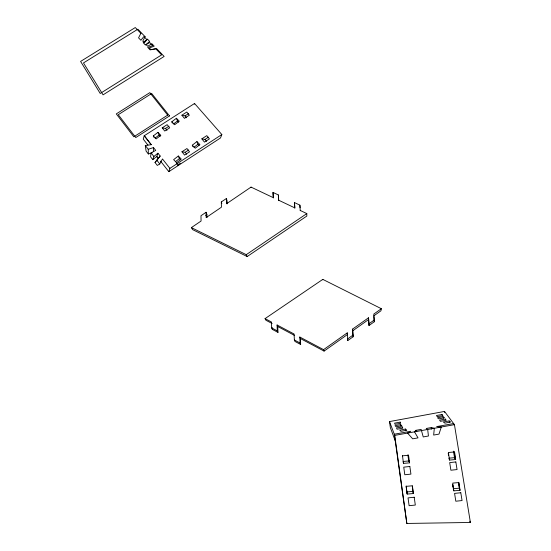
<?xml version="1.0" encoding="UTF-8"?>
<svg xmlns="http://www.w3.org/2000/svg" width="551" height="551" viewBox="0 0 551 551"><rect width="100%" height="100%" fill="white"/><g stroke="black" fill="none" stroke-linecap="round" stroke-linejoin="round"><path stroke-width="0.83" d="M381.361 308.718L373.84 314.042L374.281 321.763L368.998 325.517L368.55 317.789L352.599 329.085L353.081 336.813L347.75 340.594L347.261 332.866L323.575 349.637L299.813 337.04L300.088 343.025L300.653 344.485L294.95 341.441L294.358 339.974L294.096 334.009L277.084 324.994L277.298 330.896L277.973 332.398L272.352 329.408L271.657 327.893L271.457 322.004L265.059 318.616L322.803 279.378L381.361 308.718L380.927 310.812L373.812 315.854M368.998 325.517L368.55 317.789M322.79 279.798L322.803 279.378M431.233 429.236L431.405 427.548L434.326 428.272L433.658 435.07L438.995 434.112L441.303 427.018L436.661 426.598L453.611 423.554L453.742 424.36M144.307 135.718L151.249 144.706L145.285 145.485L148.247 149.266L153.509 147.572L155.733 150.395L151.084 152.889L150.575 156.821L152.785 159.652L156.821 156.394L157.944 153.206L160.183 156.043L155.017 162.504L157.304 165.431L159.769 163.964L162.476 158.95L169.894 168.365L168.82 171.657L160.52 161.092M168.82 171.657L220.51 137.957L221.839 134.54L194.551 103.478L144.217 135.78L143.26 139.134L147.909 145.058M194.324 104.132L194.551 103.478M152.785 159.652L153.894 156.47L157.944 153.206M155.017 162.504L160.183 156.043M431.405 427.548L426.254 428.471L427.679 429.463L428.43 436.006L423.237 436.936L421.136 429.394L415.984 430.317L414.497 431.832L418.016 437.873L412.685 438.83L407.54 433.086L410.736 431.261L394.302 434.216L406.845 523.45L470.402 522.465L454.437 424.656L444.526 411.432L389.509 421.584L390.328 427.576L395.184 440.676M175.383 161.725L179.378 158.626L178.31 156.016L173.627 159.645L176.575 162.703L177.656 165.293L180.322 163.227M193.959 147.324L197.919 144.252L196.934 141.593L192.292 145.189L192.795 146.511M176.575 162.703L181.265 159.067L178.31 156.016M155.12 138.074L159.081 135.043L157.944 132.371L153.302 135.918L153.881 137.247M173.537 123.975L177.463 120.972L176.403 118.258L171.809 121.778L172.346 123.128M299.813 337.04L300.378 338.521L324.078 351.097L347.35 334.602L347.261 332.866M352.668 330.834L368.543 319.587M352.599 329.085L353.019 335.084L347.66 338.886L347.75 340.594M369.005 323.74L374.315 319.973M205.633 215.434L206.9 214.573L206.081 212.273L200.984 215.73L201.06 221.047L191.376 227.618L192.623 229.622L247.185 256.546L306.831 216.047L306.817 213.588L300.212 210.448M278.758 200.509L278.338 194.951L273 192.423L273.248 197.644L251.042 187.099L226.495 203.774L226.365 198.525L221.309 201.955L221.426 207.21L206.164 217.576L206.081 212.273M191.376 227.618L246.256 254.672L306.817 213.588M181.954 151.773L186.941 148.536L189.544 151.828L184.551 155.072L181.954 151.773L185.17 152.29L188.711 149.989M201.838 138.859L206.783 135.649L209.414 138.9L204.455 142.117L201.838 138.859L204.944 139.437L206.515 141.38M204.944 139.437L208.457 137.151M169.894 168.365L221.839 134.54M162.214 127.832L164.735 131.035L169.68 127.86L167.153 124.664L162.214 127.832L165.479 128.452L168.985 126.2M181.899 115.187L184.447 118.355L189.351 115.2L186.796 112.039L181.899 115.187L185.06 115.868L188.538 113.63M145.285 145.485L146.098 151.098L148.357 153.984L152.104 152.779M400.632 424.607L395.033 425.703L396.183 426.798L401.824 425.696L400.632 424.607L401.052 426.198M443.032 416.714L437.439 417.81L438.892 418.85L444.526 417.741L443.032 416.714L443.459 418.305M405.508 429.043L399.75 430.173L400.97 431.33L406.776 430.193L405.508 429.043L405.942 430.675M449.134 420.923L443.376 422.052L444.919 423.154L450.711 422.018L449.134 420.923L449.568 422.562M389.509 421.584L394.743 435.386L454.437 424.656M402.54 455.829L408.622 455.278M455.656 459.52L455.036 457.619L448.927 458.17L449.499 460.078L455.656 459.52L454.568 451.944L448.438 452.502L449.499 460.078M409.558 462.833L409.255 460.918L403.187 461.462L403.456 463.384L409.558 462.833L408.532 455.085M406.239 486.333L412.396 485.789L413.36 493.538L407.175 494.082L406.879 491.933L413.023 491.389L413.36 493.538M460.057 490.314L459.403 488.179L453.211 488.723L453.824 490.865L460.057 490.314L458.949 482.545L452.736 483.096L453.824 490.865M278.338 194.951L278.599 200.185L294.778 207.872L294.475 202.582L299.889 205.144L300.075 207.699M272.153 323.547L265.926 320.241L265.059 318.616M277.084 324.994L277.759 326.523L294.695 335.504M271.657 327.893L277.298 330.896M294.358 339.974L300.088 343.025M156.567 156.601L158.433 158.44L156.821 156.394M176.403 118.258L179.302 121.186L174.701 124.712L171.809 121.778M177.463 120.972L178.614 122.143M196.934 141.593L199.91 144.603L195.261 148.205L192.292 145.189M197.919 144.252L199.104 145.45M157.944 132.371L160.823 135.339L156.174 138.893L153.302 135.918M159.081 135.043L160.224 136.228M179.378 158.626L180.556 159.845M185.06 115.868L186.582 117.762M185.17 152.29L186.72 154.259M165.479 128.452L166.987 130.367M144.217 135.78L151.249 144.706M151.084 152.889L153.894 156.47M156.76 160.121L159.769 163.964M415.984 430.317L416.763 431.647M469.734 521.198L470.402 522.465M246.256 254.672L247.185 256.546M323.575 349.637L324.078 351.097M221.309 201.955L221.812 203.505M226.365 198.525L227.095 200.874L227.17 203.856M453.466 451.145L454.692 458.776M458.48 482.304L459.679 489.736M444.526 411.432L444.705 412.547M452.585 484.611L452.977 487.091M454.203 451.772L455.036 457.619M458.632 482.779L459.403 488.179M407.85 454.864L408.808 461.628M412.258 485.968L413.188 492.566M448.225 453.156L448.576 455.663M452.674 484.866L452.998 487.18M406.142 486.623L407.058 493.221M394.743 435.386L406.845 523.45M251.042 187.099L251.111 187.588M402.485 455.636L403.456 463.384M406.156 485.948L407.175 494.082M273 192.423L273.434 197.981M373.874 316.701L374.281 321.763M294.475 202.582L294.854 208.154M299.889 205.144L300.254 210.716M300.378 338.521L300.653 344.485M353.019 335.084L353.081 336.813M277.759 326.523L277.973 332.398M272.297 327.735L272.352 329.408M148.247 149.266L148.357 153.984M153.509 147.572L153.584 151.511M206.9 214.573L206.956 217.59M145.078 36.669L142.785 41.153L144.383 42.813L147.392 39.066L149.665 41.428L146.022 44.528L147.682 46.256L151.931 43.777L154.218 46.146L149.335 47.978L150.94 49.652L156.56 48.578L164.143 56.443L103.058 94.848L83.477 62.924L137.874 29.196L145.078 36.669M140.863 33.342L138.556 37.84L140.884 40.264L143.914 36.511L146.828 39.541L143.17 42.654L145.45 45.03L149.72 42.537L152.661 45.595L147.751 47.427L150.106 49.886L155.754 48.805L161.622 54.893L100.213 93.463L80.598 61.423L135.277 27.55L140.863 33.342M167.69 115.118L133.831 136.806L116.295 113.899L149.817 92.644L167.69 115.118M169.522 115.917L135.773 137.55L118.258 114.698L151.677 93.498L169.522 115.917M442.054 414.504L436.447 415.502L437.218 416.639L442.866 415.626L442.054 414.504M400.157 422.142L394.571 423.14L395.046 424.325L400.673 423.32L400.157 422.142M445.366 419.097L439.602 420.131L440.414 421.322L446.22 420.289L445.366 419.097M402.271 426.949L396.527 427.975L397.037 429.222L402.822 428.196L402.271 426.949M409.848 466.49L403.745 467.152L404.806 474.762L410.929 474.108L409.848 466.49M455.835 461.938L449.692 462.599L450.897 470.223L457.061 469.562L455.835 461.938M414.207 497.236L408.029 497.89L409.118 505.701L415.316 505.047L414.207 497.236M460.801 492.739L454.575 493.393L455.815 501.217L462.062 500.563L460.801 492.739"/></g></svg>
